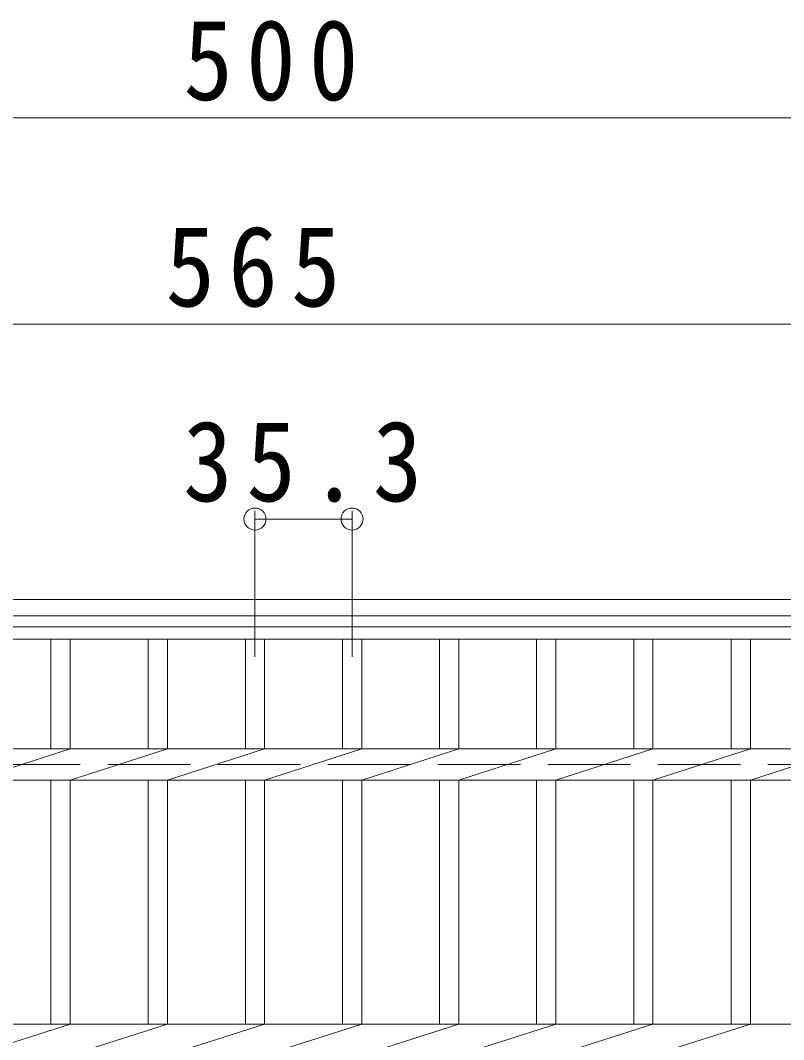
# Model space of a CAD drawing. Units: millimetres at full size, sheet at 1:10. Extents: x -1532 to 1873, y -1939 to 1515.
# Drawn here: x -978.3 to -700.8, y 1110.6 to 1481.1 of the extents above; entities that cross this region are included whole.
import ezdxf

# ---------------------------------------------------------------- set-up
doc = ezdxf.new("R2010")
doc.units = ezdxf.units.MM
doc.header["$LTSCALE"] = 10
doc.header["$PDMODE"] = 32
doc.header["$PDSIZE"] = 8
doc.linetypes.add('DASHED3', pattern=[4, 3, -1])
for name, color, linetype, lineweight in [('C-1', 2, 'Continuous', 9), ('C-2', 3, 'Continuous', 9), ('C-4', 7, 'Continuous', 9)]:
    doc.layers.add(name, color=color, linetype=linetype, lineweight=lineweight)
doc.styles.add('ＭＳ ゴシック', font='')
doc.styles.get('ＭＳ ゴシック').set_extended_font_data('MS Gothic')

msp = doc.modelspace()

# ---------------------------------------------------------------- linework, layer by layer
at = {"layer": 'C-1'}
for p, q in [((-1246.5, 1270.63), (-526.5, 1270.63)), ((-1240.5, 1264.63), (-532.5, 1264.63))]:
    msp.add_line(p, q, dxfattribs=at)
at = {"layer": 'C-1', "linetype": 'DASHED3'}
msp.add_line((-1186.5, 1210.63), (-586.5, 1210.63), dxfattribs=at)
at = {"layer": 'C-2'}
for p, q in [((-1236.5, 1260.63), (-536.5, 1260.63)), ((-1236.5, 1256.13), (-536.5, 1256.13)), ((-967.2, 1216.28), (-967.2, 1256.13)), ((-960.2, 1216.28), (-960.2, 1256.13)), ((-931.8, 1216.28), (-931.8, 1256.13)), ((-924.8, 1216.28), (-924.8, 1256.13)), ((-896.5, 1216.28), (-896.5, 1256.13)), ((-889.5, 1216.28), (-889.5, 1256.13)), ((-861.2, 1216.28), (-861.2, 1256.13)), ((-854.2, 1216.28), (-854.2, 1256.13)), ((-825.9, 1216.28), (-825.9, 1256.13)), ((-818.9, 1216.28), (-818.9, 1256.13)), ((-790.6, 1216.28), (-790.6, 1256.13)), ((-783.6, 1216.28), (-783.6, 1256.13)), ((-755.3, 1216.28), (-755.3, 1256.13)), ((-748.3, 1216.28), (-748.3, 1256.13)), ((-719.9, 1216.28), (-719.9, 1256.13)), ((-712.9, 1216.28), (-712.9, 1256.13)), ((-1143.7, 1216.28), (-642.3, 1216.28)), ((-995.5, 1204.98), (-960.2, 1216.28)), ((-960.2, 1204.98), (-924.8, 1216.28)), ((-924.8, 1204.98), (-889.5, 1216.28)), ((-889.5, 1204.98), (-854.2, 1216.28)), ((-854.2, 1204.98), (-818.9, 1216.28)), ((-818.9, 1204.98), (-783.6, 1216.28)), ((-783.6, 1204.98), (-748.3, 1216.28)), ((-748.3, 1204.98), (-712.9, 1216.28)), ((-712.9, 1204.98), (-677.6, 1216.28)), ((-1143.7, 1204.98), (-642.3, 1204.98)), ((-967.2, 1116.28), (-967.2, 1204.98)), ((-960.2, 1116.28), (-960.2, 1204.98)), ((-931.8, 1116.28), (-931.8, 1204.98)), ((-924.8, 1116.28), (-924.8, 1204.98)), ((-896.5, 1116.28), (-896.5, 1204.98)), ((-889.5, 1116.28), (-889.5, 1204.98)), ((-861.2, 1116.28), (-861.2, 1204.98)), ((-854.2, 1116.28), (-854.2, 1204.98)), ((-825.9, 1116.28), (-825.9, 1204.98)), ((-818.9, 1116.28), (-818.9, 1204.98)), ((-790.6, 1116.28), (-790.6, 1204.98)), ((-783.6, 1116.28), (-783.6, 1204.98)), ((-755.3, 1116.28), (-755.3, 1204.98)), ((-748.3, 1116.28), (-748.3, 1204.98)), ((-719.9, 1116.28), (-719.9, 1204.98)), ((-712.9, 1116.28), (-712.9, 1204.98)), ((-1236.5, 1116.28), (-536.5, 1116.28)), ((-995.5, 1104.98), (-960.2, 1116.28)), ((-960.2, 1104.98), (-924.8, 1116.28)), ((-924.8, 1104.98), (-889.5, 1116.28)), ((-889.5, 1104.98), (-854.2, 1116.28)), ((-854.2, 1104.98), (-818.9, 1116.28)), ((-818.9, 1104.98), (-783.6, 1116.28)), ((-783.6, 1104.98), (-748.3, 1116.28)), ((-748.3, 1104.98), (-712.9, 1116.28))]:
    msp.add_line(p, q, dxfattribs=at)
at = {"layer": 'C-4'}
for p, q in [((-1136.5, 1445.63), (-636.5, 1445.63)), ((-1175.5, 1370.63), (-610.5, 1370.63)), ((-893, 1302.82), (-893, 1249.75)), ((-857.7, 1302.82), (-857.7, 1249.75)), ((-893, 1299.82), (-857.7, 1299.82))]:
    msp.add_line(p, q, dxfattribs=at)
for p in [(-893, 1299.82), (-857.7, 1299.82)]:
    msp.add_point(p, dxfattribs=at)

# ---------------------------------------------------------------- texts
at = {"layer": 'C-4', "color": 2, "char_height": 29.33, "attachment_point": 7, "style": 'ＭＳ ゴシック'}
for s, insert in [('\\T1.27;\\W0.9;500', (-919, 1451.63)), ('\\T1.27;\\W0.9;565', (-925.5, 1376.63)), ('\\T1.28;\\W0.9;35.3', (-919.1, 1305.82))]:
    msp.add_mtext(s, dxfattribs=dict(at, insert=insert))

doc.saveas('drawing.dxf')
